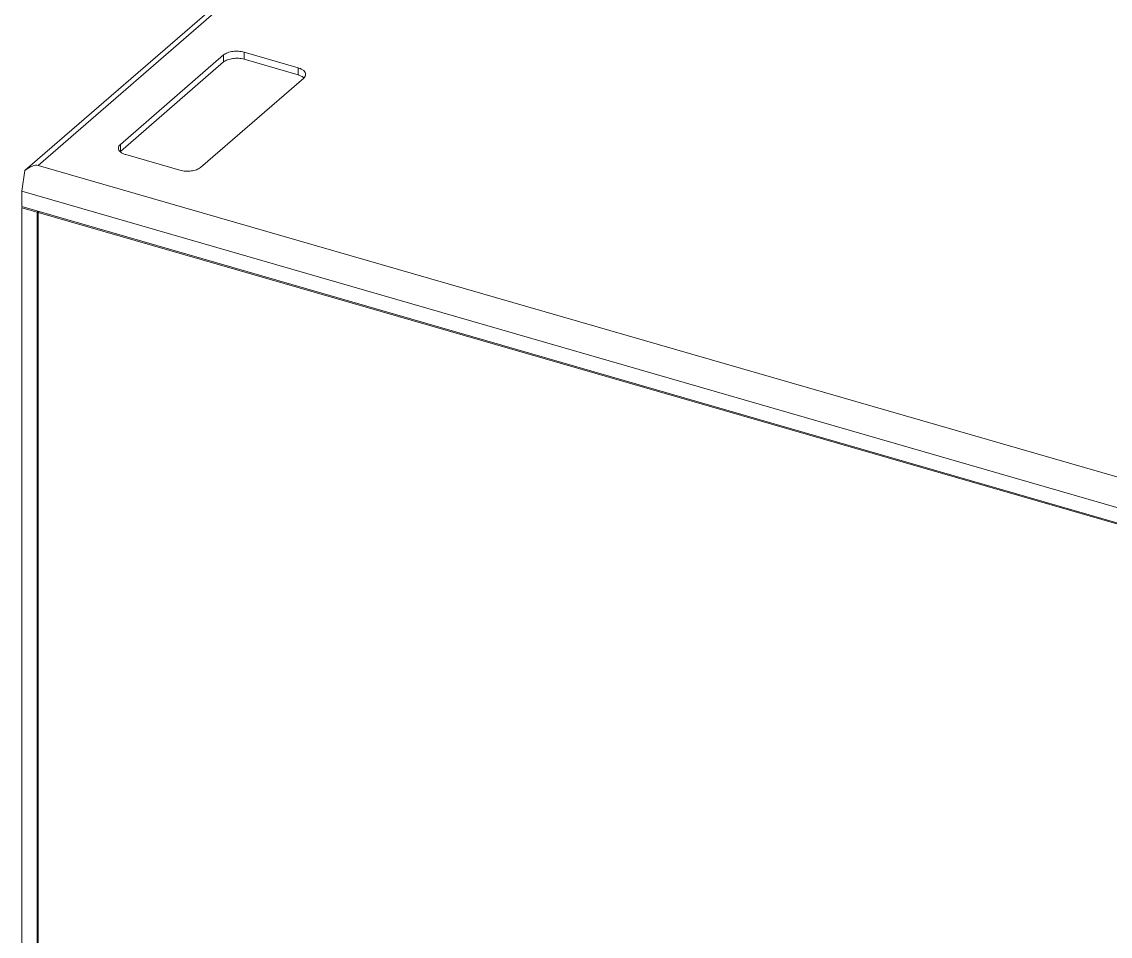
# Model space of a CAD drawing. Header units: millimetres. Extents: x 0 to 4009, y 0 to 2835.
# Drawn here: x 2597.5 to 2997.9, y 2106 to 2442.4 of the extents above; entities that cross this region are included whole.
import ezdxf

# ---------------------------------------------------------------- set-up
doc = ezdxf.new("R2010")
doc.units = ezdxf.units.MM
doc.layers.get('0').update_dxf_attribs({"lineweight": 13})

msp = doc.modelspace()

# ---------------------------------------------------------------- linework, layer by layer
for p, q in [((2598.73, 2387.76), (2986.16, 2723.29)), ((2603.47, 2389.58), (2987.97, 2722.57)), ((2679.25, 2431.21), (2679.25, 2428.61)), ((2679.25, 2431.21), (2699.17, 2425.46)), ((2633.74, 2397.3), (2671.74, 2430.21)), ((2671.74, 2427.61), (2633.74, 2394.7)), ((2671.74, 2427.61), (2671.74, 2430.21)), ((2679.25, 2428.61), (2699.17, 2422.86)), ((2699.17, 2422.86), (2699.17, 2425.46)), ((2701.19, 2421.71), (2663.19, 2388.8)), ((2633.74, 2397.3), (2633.74, 2394.7)), ((2655.67, 2387.79), (2635.75, 2393.54)), ((2597.47, 2380.05), (2598.65, 2387.67)), ((2598.65, 2387.67), (2598.73, 2387.76)), ((3038.21, 2264.08), (2603.47, 2389.58)), ((2597.47, 2374.43), (2597.47, 2380.05)), ((2597.47, 2380.05), (3032.21, 2254.55)), ((2597.47, 2374.43), (3032.21, 2248.93)), ((2597.47, 2373.99), (2597.58, 2374.4)), ((2597.47, 1901.14), (2597.47, 2373.99)), ((2603.1, 2372.37), (2597.47, 2373.99)), ((2603.47, 2372.69), (2603.1, 2372.37)), ((2603.1, 1899.52), (2603.1, 2372.37)), ((2603.91, 2372.57), (2603.53, 2372.24)), ((2603.53, 1899.39), (2603.53, 2372.24)), ((2603.53, 2372.24), (3026.15, 2250.24))]:
    msp.add_line(p, q)
msp.add_arc((2635.74, 2392.39), 3.06, 130.8873, 132.4703)
msp.add_ellipse((2597.47, 2380.05), major_axis=(6.51, 9.29), ratio=0.379144, start_param=6.412444, end_param=7.197842)
for points, knots in [([(2679.25, 2431.21), (2678.59, 2431.4), (2677.2, 2431.63), (2675.13, 2431.56), (2673.25, 2431.13), (2672.15, 2430.56), (2671.74, 2430.21)], [0, 0, 0, 0, 0.263789, 0.537909, 0.791548, 1, 1, 1, 1]), ([(2671.74, 2427.61), (2672.15, 2427.96), (2673.25, 2428.53), (2675.13, 2428.96), (2677.2, 2429.03), (2678.59, 2428.8), (2679.25, 2428.61)], [0, 0, 0, 0, 0.208452, 0.462091, 0.736211, 1, 1, 1, 1]), ([(2701.92, 2423.08), (2701.92, 2423.33), (2701.77, 2423.86), (2701.17, 2424.53), (2700.28, 2425.09), (2699.56, 2425.35), (2699.17, 2425.46)], [0, 0, 0, 0, 0.190641, 0.413675, 0.684039, 1, 1, 1, 1]), ([(2701.19, 2421.71), (2701.4, 2421.89), (2701.77, 2422.3), (2701.92, 2422.84), (2701.92, 2423.08)], [0, 0, 0, 0, 0.539036, 1, 1, 1, 1]), ([(2699.17, 2422.86), (2699.3, 2422.83), (2699.76, 2422.68), (2700.2, 2422.49), (2700.51, 2422.32)], [0, 0, 0, 0, 0.26451, 1, 1, 1, 1]), ([(2700.51, 2422.32), (2700.59, 2422.28), (2700.86, 2422.12), (2701.11, 2421.93), (2701.28, 2421.78)], [0, 0, 0, 0, 0.266419, 1, 1, 1, 1]), ([(2633.74, 2397.3), (2633.52, 2397.11), (2633.16, 2396.7), (2633, 2396.17), (2633, 2395.92)], [0, 0, 0, 0, 0.539036, 1, 1, 1, 1]), ([(2633, 2395.92), (2633, 2395.68), (2633.16, 2395.14), (2633.76, 2394.47), (2634.65, 2393.92), (2635.36, 2393.65), (2635.75, 2393.54)], [0, 0, 0, 0, 0.190641, 0.413675, 0.684039, 1, 1, 1, 1]), ([(2655.67, 2387.79), (2656.33, 2387.6), (2657.73, 2387.38), (2659.8, 2387.44), (2661.68, 2387.87), (2662.78, 2388.44), (2663.19, 2388.8)], [0, 0, 0, 0, 0.263789, 0.537909, 0.791548, 1, 1, 1, 1])]:
    msp.add_open_spline(points, degree=3, knots=knots)

doc.saveas('drawing.dxf')
